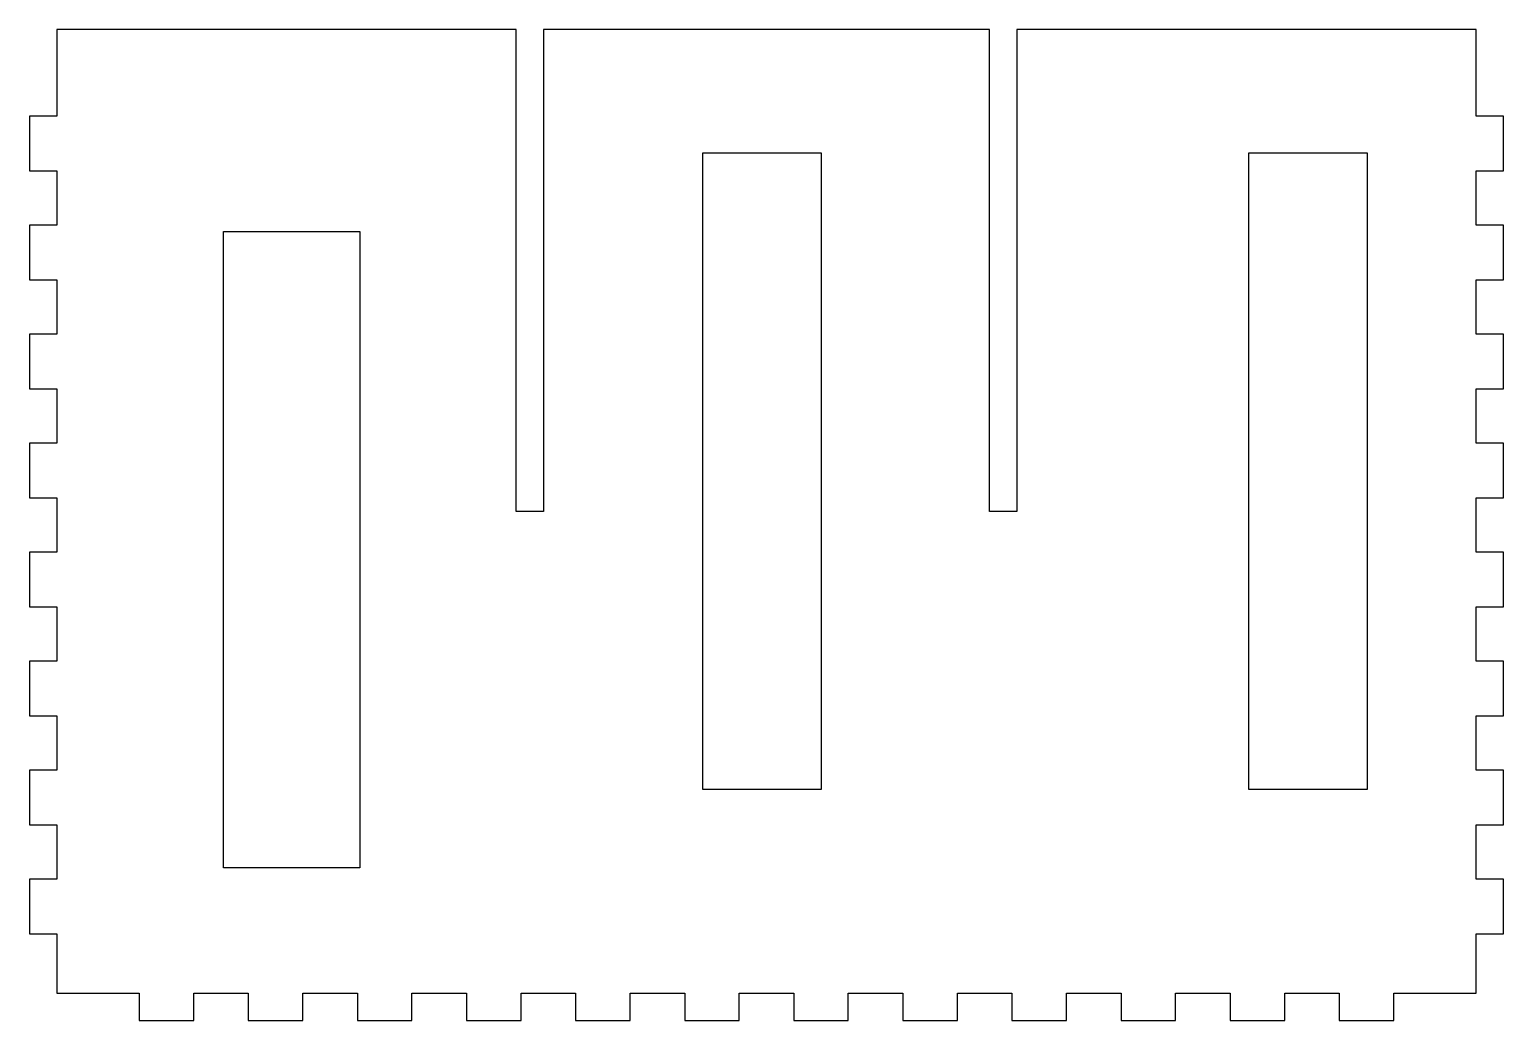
# Model space of a CAD drawing. Header units: millimetres. Extents: x 103 to 265, y 115 to 224.
import ezdxf

# ---------------------------------------------------------------- set-up
doc = ezdxf.new("R2010")
doc.units = ezdxf.units.MM
doc.layers.get('0').update_dxf_attribs({"linetype": 'CONTINUOUS'})

msp = doc.modelspace()

# ---------------------------------------------------------------- linework, layer by layer
for points in [[(106.5, 142.53), (103.5, 142.53), (103.5, 136.53), (106.5, 136.53), (106.5, 130.54), (103.5, 130.54), (103.5, 124.54), (106.5, 124.54), (106.5, 118), (115.56, 118), (115.56, 115), (121.56, 115), (121.56, 118), (127.55, 118), (127.55, 115), (133.55, 115), (133.55, 118), (139.54, 118), (139.54, 115), (145.53, 115), (145.53, 118), (151.53, 118), (151.53, 115), (157.52, 115), (157.52, 118), (163.52, 118), (163.52, 115), (169.51, 115), (169.51, 118), (175.51, 118), (175.51, 115), (181.5, 115), (181.5, 118), (187.5, 118), (187.5, 115), (193.49, 115), (193.49, 118), (199.48, 118), (199.48, 115), (205.48, 115), (205.48, 118), (211.47, 118), (211.47, 115), (217.47, 115), (217.47, 118), (223.46, 118), (223.46, 115), (229.46, 115), (229.46, 118), (235.45, 118), (235.45, 115), (241.45, 115), (241.45, 118), (247.44, 118), (247.44, 115), (253.43, 115), (253.43, 118), (262.5, 118), (262.5, 124.54), (265.5, 124.54), (265.5, 130.54), (262.5, 130.54), (262.5, 136.53), (265.5, 136.53), (265.5, 142.53), (262.5, 142.53), (262.5, 148.52), (265.5, 148.52), (265.5, 154.52), (262.5, 154.52), (262.5, 160.51), (265.5, 160.51), (265.5, 166.51), (262.5, 166.51), (262.5, 172.5), (265.5, 172.5), (265.5, 178.49), (262.5, 178.49), (262.5, 184.49), (265.5, 184.49), (265.5, 190.48), (262.5, 190.48), (262.5, 196.48), (265.5, 196.48), (265.5, 202.47), (262.5, 202.47), (262.5, 208.47), (265.5, 208.47), (265.5, 214.46), (262.5, 214.46), (262.5, 224), (212, 224), (212, 171), (209, 171), (209, 224), (160, 224), (160, 171), (157, 171), (157, 224), (106.5, 224), (106.5, 214.46), (103.5, 214.46), (103.5, 208.47), (106.5, 208.47), (106.5, 202.47), (103.5, 202.47), (103.5, 196.48), (106.5, 196.48), (106.5, 190.48), (103.5, 190.48), (103.5, 184.49), (106.5, 184.49), (106.5, 178.49), (103.5, 178.49), (103.5, 172.5), (106.5, 172.5), (106.5, 166.51), (103.5, 166.51), (103.5, 160.51), (106.5, 160.51), (106.5, 154.52), (103.5, 154.52), (103.5, 148.52), (106.5, 148.52)], [(190.5, 210.42), (190.5, 140.42), (177.5, 140.42), (177.5, 210.42)], [(237.5, 210.42), (250.5, 210.42), (250.5, 140.42), (237.5, 140.42)], [(124.81, 201.78), (139.81, 201.78), (139.81, 131.78), (124.81, 131.78)]]:
    msp.add_lwpolyline(points, close=True)

doc.saveas('drawing.dxf')
